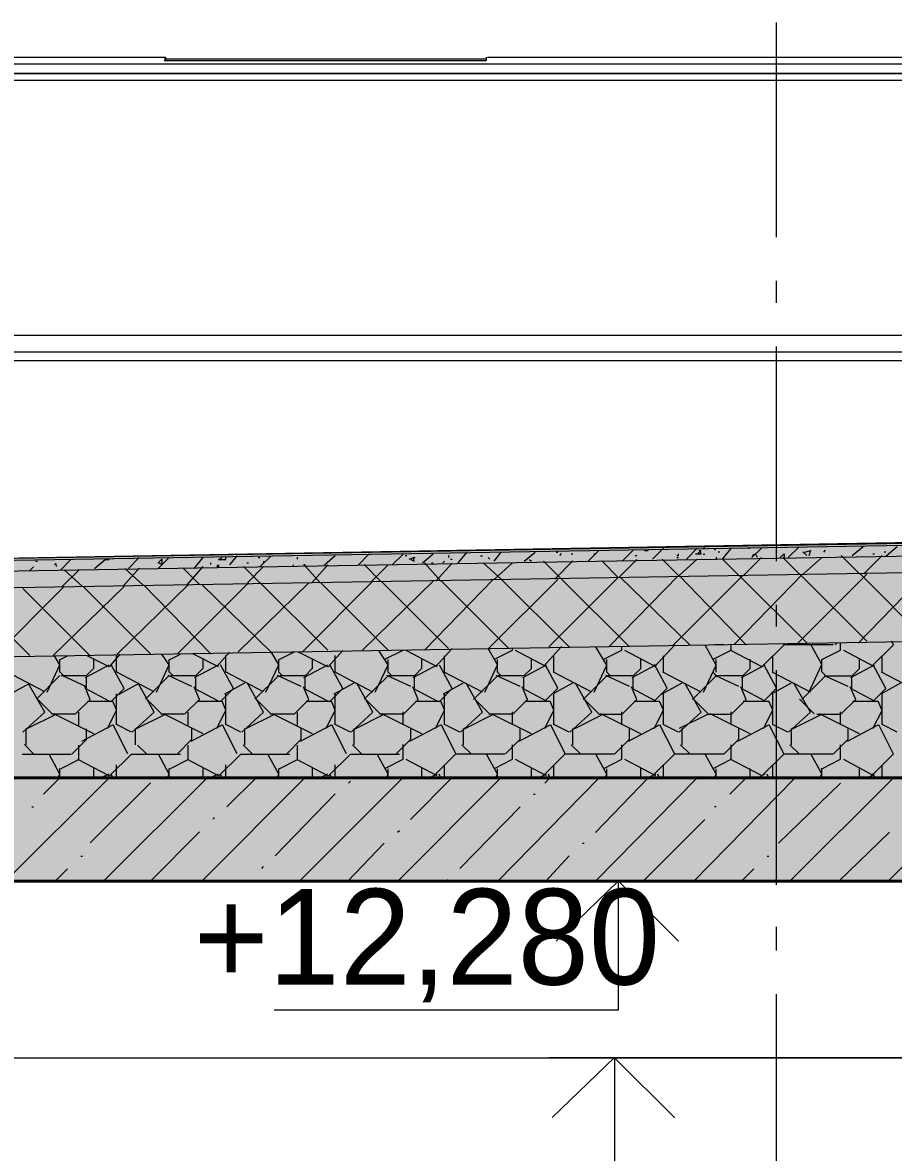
# Model space of a CAD drawing. Header units: millimetres. Extents: x -136833 to 49383, y -8033 to 344618.
# Drawn here: x -5352 to -3326, y 60303 to 62931 of the extents above; entities that cross this region are included whole.
import ezdxf

# ---------------------------------------------------------------- set-up
doc = ezdxf.new("R2010")
doc.units = ezdxf.units.MM
doc.layers.add('PDF _Геометрия', color=7, linetype='Continuous', true_color=0x1d1d1d)
doc.layers.add('PDF _Сплошная заливка', color=7, linetype='Continuous', true_color=0xffffff)
doc.layers.add('PDF _Текст', color=7, linetype='Continuous')

msp = doc.modelspace()

# ---------------------------------------------------------------- hatches: boundary and pattern name
at = {"layer": 'PDF _Сплошная заливка', "transparency": 33554559}
h = msp.add_hatch(color=256, dxfattribs=at)
h.paths.add_polyline_path([(-25691.9, 61763.6), (-25780.5, 61766.9), (-25912.9, 61766.9), (-25912.9, 61742.4), (-25806.2, 61742.4), (-25691.9, 61738.2), (-25581.8, 61734), (-25353.2, 61725.5), (-25243.2, 61721.3), (-25014.6, 61712.8), (-24904.5, 61708.6), (-24676, 61700.1), (-24565.9, 61695.9), (-24451.6, 61691.6), (-24341.5, 61687.4), (-24227.2, 61683.2), (-24117.2, 61679), (-24002.9, 61674.7), (-23892.8, 61670.5), (-23892.8, 61695.9), (-24002.9, 61700.1), (-24117.2, 61704.3), (-24227.2, 61708.6), (-24455.8, 61717), (-24565.9, 61721.3), (-24680.2, 61725.5), (-24790.2, 61729.7), (-25018.8, 61738.2), (-25128.9, 61742.4), (-25243.2, 61746.7), (-25353.2, 61750.9), (-25581.8, 61759.4)])
h.paths.add_polyline_path([(-263.8, 61742.4), (-263.8, 61766.9), (-569.8, 61766.9), (-763.3, 61763.6), (-1017.3, 61759.4), (-1267.1, 61755.1), (-1521.1, 61750.9), (-2020.6, 61742.4), (-2274.5, 61738.2), (-2524.3, 61734), (-2778.3, 61729.7), (-3028, 61725.5), (-3282, 61721.3), (-3781.5, 61712.8), (-4035.5, 61708.6), (-4285.3, 61704.3), (-4539.2, 61700.1), (-5038.7, 61691.6), (-5292.7, 61687.4), (-5542.5, 61683.2), (-5796.5, 61679), (-6046.2, 61674.7), (-6300.2, 61670.5), (-22601.7, 61666.3), (-22601.7, 61640.9), (-6300.2, 61645.1), (-6046.2, 61649.3), (-5796.5, 61653.6), (-5542.5, 61657.8), (-5292.7, 61662), (-5038.7, 61666.3), (-4539.2, 61674.7), (-4285.3, 61679), (-4035.5, 61683.2), (-3781.5, 61687.4), (-3282, 61695.9), (-3028, 61700.1), (-2778.3, 61704.3), (-2524.3, 61708.6), (-2274.5, 61712.8), (-2020.6, 61717), (-1521.1, 61725.5), (-1267.1, 61729.7), (-1017.3, 61734), (-763.3, 61738.2), (-513.6, 61742.4)])
h = msp.add_hatch(color=256, dxfattribs=at)
h.paths.add_polyline_path([(-25691.9, 61738.2), (-25779.1, 61741.4), (-25912.9, 61741.4), (-25912.9, 61704.3), (-25806.2, 61704.3), (-25691.9, 61700.1), (-25581.8, 61695.9), (-25353.2, 61687.4), (-25243.2, 61683.2), (-25014.6, 61674.7), (-24904.5, 61670.5), (-24676, 61662), (-24565.9, 61657.8), (-24451.6, 61653.6), (-24341.5, 61649.3), (-24227.2, 61645.1), (-24117.2, 61640.9), (-24002.9, 61636.6), (-23892.8, 61632.4), (-23892.8, 61670.5), (-24002.9, 61674.7), (-24117.2, 61679), (-24227.2, 61683.2), (-24455.8, 61691.6), (-24565.9, 61695.9), (-24680.2, 61700.1), (-24790.2, 61704.3), (-25018.8, 61712.8), (-25128.9, 61717), (-25243.2, 61721.3), (-25353.2, 61725.5), (-25581.8, 61734)])
h.paths.add_polyline_path([(-263.8, 61704.3), (-263.8, 61741.4), (-572.7, 61741.4), (-763.3, 61738.2), (-1017.3, 61734), (-1267.1, 61729.7), (-1521.1, 61725.5), (-2020.6, 61717), (-2274.5, 61712.8), (-2524.3, 61708.6), (-2778.3, 61704.3), (-3028, 61700.1), (-3282, 61695.9), (-3781.5, 61687.4), (-4035.5, 61683.2), (-4285.3, 61679), (-4539.2, 61674.7), (-5038.7, 61666.3), (-5292.7, 61662), (-5542.5, 61657.8), (-5796.5, 61653.6), (-6046.2, 61649.3), (-6300.2, 61645.1), (-22601.7, 61640.9), (-22601.7, 61602.8), (-6300.2, 61607), (-6046.2, 61611.2), (-5796.5, 61615.5), (-5542.5, 61619.7), (-5292.7, 61623.9), (-5038.7, 61628.2), (-4539.2, 61636.6), (-4285.3, 61640.9), (-4035.5, 61645.1), (-3781.5, 61649.3), (-3282, 61657.8), (-3028, 61662), (-2778.3, 61666.3), (-2524.3, 61670.5), (-2274.5, 61674.7), (-2020.6, 61679), (-1521.1, 61687.4), (-1267.1, 61691.6), (-1017.3, 61695.9), (-763.3, 61700.1), (-513.6, 61704.3)])
h = msp.add_hatch(color=256, dxfattribs=at)
h.paths.add_polyline_path([(-25691.9, 61700.1), (-25779.3, 61703.4), (-25912.9, 61703.4), (-25912.9, 61543.5), (-25806.2, 61543.5), (-25691.9, 61539.3), (-25581.8, 61535), (-25353.2, 61526.6), (-25243.2, 61522.3), (-25014.6, 61513.9), (-24904.5, 61509.6), (-24676, 61501.2), (-24565.9, 61496.9), (-24451.6, 61492.7), (-24341.5, 61488.5), (-24227.2, 61484.2), (-24117.2, 61480), (-24002.9, 61475.8), (-23892.8, 61471.5), (-23892.8, 61632.4), (-24002.9, 61636.6), (-24117.2, 61640.9), (-24227.2, 61645.1), (-24455.8, 61653.6), (-24565.9, 61657.8), (-24680.2, 61662), (-24790.2, 61666.3), (-25018.8, 61674.7), (-25128.9, 61679), (-25243.2, 61683.2), (-25353.2, 61687.4), (-25581.8, 61695.9)])
h.paths.add_polyline_path([(-263.8, 61543.5), (-263.8, 61703.4), (-572.3, 61703.4), (-763.3, 61700.1), (-1017.3, 61695.9), (-1267.1, 61691.6), (-1521.1, 61687.4), (-2020.6, 61679), (-2274.5, 61674.7), (-2524.3, 61670.5), (-2778.3, 61666.3), (-3028, 61662), (-3282, 61657.8), (-3781.5, 61649.3), (-4035.5, 61645.1), (-4285.3, 61640.9), (-4539.2, 61636.6), (-5038.7, 61628.2), (-5292.7, 61623.9), (-5542.5, 61619.7), (-5796.5, 61615.5), (-6046.2, 61611.2), (-6300.2, 61607), (-22601.7, 61602.8), (-22601.7, 61441.9), (-6300.2, 61446.1), (-6046.2, 61450.4), (-5796.5, 61454.6), (-5542.5, 61458.8), (-5292.7, 61463.1), (-5038.7, 61467.3), (-4539.2, 61475.8), (-4285.3, 61480), (-4035.5, 61484.2), (-3781.5, 61488.5), (-3282, 61496.9), (-3028, 61501.2), (-2778.3, 61505.4), (-2524.3, 61509.6), (-2274.5, 61513.9), (-2020.6, 61518.1), (-1521.1, 61526.6), (-1267.1, 61530.8), (-1017.3, 61535), (-763.3, 61539.3), (-513.6, 61543.5)])
h = msp.add_hatch(color=256, dxfattribs=at)
h.paths.add_polyline_path([(-25691.9, 61539.3), (-25779.5, 61542.5), (-25912.9, 61542.5), (-25912.9, 61175.2), (-23892.8, 61175.2), (-23892.8, 61471.5), (-24002.9, 61475.8), (-24117.2, 61480), (-24227.2, 61484.2), (-24455.8, 61492.7), (-24565.9, 61496.9), (-24680.2, 61501.2), (-24790.2, 61505.4), (-25018.8, 61513.9), (-25128.9, 61518.1), (-25243.2, 61522.3), (-25353.2, 61526.6), (-25581.8, 61535)])
h.paths.add_polyline_path([(-263.8, 61175.2), (-263.8, 61542.5), (-571.9, 61542.5), (-763.3, 61539.3), (-1017.3, 61535), (-1267.1, 61530.8), (-1521.1, 61526.6), (-2020.6, 61518.1), (-2274.5, 61513.9), (-2524.3, 61509.6), (-2778.3, 61505.4), (-3028, 61501.2), (-3282, 61496.9), (-3781.5, 61488.5), (-4035.5, 61484.2), (-4285.3, 61480), (-4539.2, 61475.8), (-5038.7, 61467.3), (-5292.7, 61463.1), (-5542.5, 61458.8), (-5796.5, 61454.6), (-6046.2, 61450.4), (-6300.2, 61446.1), (-22601.7, 61441.9), (-22601.7, 61175.2)])
h = msp.add_hatch(color=256, dxfattribs=at)
h.paths.add_polyline_path([(-89594.3, 60933.9), (-89594.3, 61174.9), (-103546, 61174.9), (-103546, 60933.9)])
h.paths.add_polyline_path([(146.8, 60933.9), (146.8, 61174.9), (-22999.7, 61174.9), (-22999.7, 60933.9)])
h.paths.add_polyline_path([(-23351, 60933.9), (-23351, 61174.9), (-26352.2, 61174.9), (-26352.2, 60933.9)])
h.paths.add_polyline_path([(-26398.8, 60933.9), (-26398.8, 61174.9), (-44097.3, 61174.9), (-44097.3, 60933.9)])
h.paths.add_polyline_path([(-45350.3, 60933.9), (-45350.3, 61174.9), (-51128.4, 61174.9), (-51128.4, 60933.9)])
h.paths.add_polyline_path([(-77398.8, 60933.9), (-77398.8, 61174.9), (-79396.8, 61174.9), (-79396.8, 60933.9)])
h.paths.add_polyline_path([(-82897.6, 60933.9), (-82897.6, 61174.9), (-86097.8, 61174.9), (-86097.8, 60933.9)])

# ---------------------------------------------------------------- linework, layer by layer
at = {"layer": 'PDF _Геометрия', "color": 7, "lineweight": 9}
for points in [[(-3597.5, 62431.8), (-3597.5, 62931.3)], [(-2475, 62851.2), (-1763.8, 62851.2), (-1763.8, 62834.3), (-6374, 62834.3)], [(-1763.8, 62834.3), (-1763.8, 62813.1), (-6374, 62813.1), (-1763.8, 62813.1), (-1763.8, 62830)], [(-6369.2, 62850.8), (-5018.9, 62850.8), (-5018.9, 62842.3)], [(-4273.1, 62851.1), (-4273.1, 62842.7), (-5022.2, 62842.7)], [(-5022.2, 62846.9), (-4273.1, 62846.9)], [(-4269.7, 62850.9), (-3220.3, 62850.9), (-3220.3, 62842.3)], [(-1930.5, 62796.4), (-6315.8, 62796.4)], [(-22594, 61174.2), (-254.6, 61174.2), (-254.6, 61542.5), (-254.6, 61703.4), (-254.6, 61741.4), (-254.6, 61766.9), (-254.6, 61771.1), (-254.6, 61775.3), (-254.6, 62372.2), (-258.7, 62372.2)], [(-3597.5, 62279.4), (-3597.5, 62330.2)], [(-6291.6, 61669.6), (-263.4, 61775.3), (-263.4, 62296)], [(-1732.7, 62144.2), (-1728.7, 62144.2), (-1728.7, 62165.3), (-1881.1, 62203.4), (-1728.7, 62165.3), (-1728.7, 62144.2), (-6406.3, 62144.2)], [(-6315.8, 62203.7), (-1930.5, 62203.7)], [(-3597.5, 61678.2), (-3597.5, 62177.8)], [(-6406.3, 62165.3), (-1728.7, 62165.3)], [(-3597.5, 61525.9), (-3597.5, 61576.6)], [(-3597.5, 60924.8), (-3597.5, 61424.3)], [(-7144, 60522.4), (-544.2, 60522.4), (-544.2, 60933.1), (-544.2, 52855.9)], [(-544.2, 60933.1), (-7144, 60933.1)], [(-3966, 60933.7), (-3966, 60633.2), (-4766.1, 60633.2)], [(-4758.2, 60933.8), (-3009.7, 60933.8), (-3966.6, 60933.8)], [(-3816.9, 60933.6), (-4117.7, 60933.6)], [(-3597.5, 60772.3), (-3597.5, 60827.4)], [(-3597.5, 60171.2), (-3597.5, 60670.7)], [(-3974.8, 60523.2), (-3974.8, 60222.6), (-4774.8, 60222.6)], [(-3825.7, 60523), (-4126.5, 60523)], [(-2728.9, 60523), (-3973.7, 60523)]]:
    msp.add_lwpolyline(points, dxfattribs=at)
at = {"layer": 'PDF _Геометрия', "color": 7, "lineweight": 40}
for points in [[(-96.7, 62372.5), (-96.7, 61174.5), (-22994.2, 61174.5)], [(-22998.7, 60933.8), (-351.1, 60933.8), (-351.1, 60353.8)]]:
    msp.add_lwpolyline(points, dxfattribs=at)
at = {"layer": 'PDF _Геометрия', "color": 7, "lineweight": 20}
for points in [[(-6291.3, 61669.5), (-254.6, 61771.1), (-254.6, 61775.3), (-258.7, 61775.3)], [(-6291.3, 61665.3), (-254.6, 61766.9), (-254.6, 61771.1)], [(-6291.3, 61639.9), (-254.6, 61741.4), (-254.6, 61766.9)], [(-6291.3, 61601.7), (-254.6, 61703.4), (-254.6, 61741.4)], [(-6291.3, 61440.9), (-254.6, 61542.5), (-254.6, 61703.4)]]:
    msp.add_lwpolyline(points, dxfattribs=at)
at = {"layer": 'PDF _Геометрия', "lineweight": 9}
for points in [[(-4338.4, 61674), (-4317, 61699.4)], [(-4254.7, 61677.9), (-4238, 61699.1)], [(-4184.4, 61678.1), (-4159.1, 61699.2)], [(-4110.4, 61699.1), (-4106.4, 61699.1)], [(-4035.3, 61678.4), (-4009.9, 61703.9)], [(-3956.3, 61678.1), (-3930.9, 61703.6)], [(-3904.6, 61703.4), (-3895.9, 61703.4)], [(-3895.9, 61703.4), (-3895.9, 61703.4)], [(-3886.2, 61683), (-3860.8, 61708.5)], [(-3807.2, 61682.7), (-3781.8, 61708.1)], [(-3785.7, 61695.4), (-3773, 61695.4), (-3777, 61703.9)], [(-3781.8, 61708.1), (-3781.8, 61708.1)], [(-3781.8, 61708.1), (-3781.8, 61708.1)], [(-3781.7, 61694.9), (-3773, 61703.4)], [(-3768.2, 61708.1), (-3764.2, 61708.1)], [(-3764.2, 61708.1), (-3764.2, 61708.1)], [(-3741.9, 61704.2), (-3737.9, 61708.4)], [(-3733.1, 61699.9), (-3729.1, 61699.9)], [(-3724.3, 61682.5), (-3702.8, 61707.8)], [(-3720.4, 61707.9), (-3720.4, 61707.9)], [(-3662.9, 61708.1), (-3659, 61708.1)], [(-3654.1, 61687.3), (-3632.6, 61708.5)], [(-3570.3, 61686.5), (-3544.9, 61711.9)], [(-3536.1, 61699.7), (-3527.3, 61691.1)], [(-3531.3, 61699.1), (-3518.6, 61703.4), (-3522.5, 61690.7)], [(-3487.5, 61699.4), (-3483.5, 61703.7)], [(-3421.2, 61691.1), (-3395.7, 61712.2)], [(-3347.1, 61699.8), (-3343.1, 61699.8)], [(-3342.3, 61690.8), (-3316.8, 61712)], [(-5321.2, 61678.4), (-5317.2, 61678.4)], [(-5277.3, 61669.8), (-5273.4, 61673.9)], [(-5263.4, 61657.3), (-5238.3, 61682.8)], [(-5185.6, 61682.1), (-5185.6, 61682.1)], [(-5184.5, 61661.3), (-5159.3, 61682.5)], [(-5168.1, 61682.5), (-5168.1, 61682.5)], [(-5159.3, 61682.5), (-5159.3, 61682.5)], [(-5159.2, 61682.4), (-5150.5, 61682.4)], [(-5150.5, 61682.4), (-5150.5, 61682.4)], [(-5105.5, 61661), (-5080.3, 61686.4)], [(-5035.3, 61661.6), (-5010.2, 61687)], [(-4952.4, 61661.4), (-4931.2, 61686.8)], [(-4913.6, 61670.2), (-4913.6, 61674.5)], [(-4896, 61682.3), (-4887.3, 61686.6)], [(-4895.9, 61682.3), (-4878.5, 61682.3), (-4878.5, 61686.5)], [(-4869.5, 61669.5), (-4852.2, 61690.7)], [(-4829.8, 61674.6), (-4825.9, 61674.6)], [(-4803.5, 61687.1), (-4799.6, 61687.1)], [(-4798.5, 61665.5), (-4773.3, 61690.8)], [(-4790.8, 61678.2), (-4790.8, 61674)], [(-4729.4, 61686.5), (-4729.4, 61686.5)], [(-4711.8, 61683.1), (-4711.8, 61687.3)], [(-4698.2, 61670.3), (-4694.3, 61670.3)], [(-4659.2, 61627.8), (-4697, 61670.2)], [(-4694.3, 61670.3), (-4694.3, 61670.3)], [(-4649.3, 61670), (-4624.1, 61691.2)], [(-4570.4, 61669.7), (-4545.1, 61695.1)], [(-4491.4, 61669.4), (-4466.2, 61694.8)], [(-4461.3, 61691.5), (-4457.4, 61691.5)], [(-4452.5, 61683), (-4439.8, 61687.2), (-4443.8, 61678.7)], [(-4448.5, 61682.5), (-4439.8, 61678.2)], [(-4421.3, 61674.3), (-4396, 61695.5)], [(-4378.4, 61632), (-4416.4, 61674.2)], [(-4399.9, 61674.3), (-4396, 61674.3)], [(-4390, 61631.4), (-4352.1, 61673.7)], [(-4373.6, 61674.2), (-4369.6, 61678.5)], [(-4360.9, 61691.1), (-4360.9, 61686.9)], [(-4356.1, 61682.6), (-4352.1, 61682.6)], [(-4285.9, 61690.8), (-4281.9, 61690.8)], [(-4281.9, 61691.3), (-4281.9, 61691.3)], [(-4238, 61636.1), (-4280, 61674.1)], [(-4268.3, 61687), (-4264.4, 61682.8)], [(-4253.7, 61636), (-4211.7, 61674.1)], [(-4176.6, 61678.1), (-4176.6, 61678.1)], [(-4171.8, 61682.4), (-4167.8, 61678.1)], [(-4097.7, 61636), (-4139.6, 61678.3)], [(-4113.3, 61636.4), (-4071.3, 61678.7)], [(-4106.4, 61677.9), (-4106.4, 61677.9)], [(-4101.6, 61691.5), (-4097.7, 61695.7)], [(-4075.3, 61695.2), (-4071.3, 61695.2)], [(-4022.7, 61695.4), (-4018.7, 61695.4)], [(-3966, 61640.6), (-4004.1, 61678.8)], [(-3986.8, 61479.7), (-3825.7, 61644.8), (-3863.8, 61682.9)], [(-3964.2, 61640), (-3922.2, 61682.4)], [(-3926.1, 61691.3), (-3922.2, 61691.3)], [(-3913.4, 61682.3), (-3913.4, 61682.3)], [(-3829.6, 61691.4), (-3825.7, 61691.4)], [(-3829.6, 61686.7), (-3825.7, 61686.7)], [(-3825.7, 61690.9), (-3825.7, 61695.1)], [(-3823.9, 61644.6), (-3781.8, 61682.7)], [(-3768.2, 61694.9), (-3764.2, 61694.9)], [(-3737.9, 61687.3), (-3737.9, 61683)], [(-3685.3, 61644.8), (-3723.4, 61682.8)], [(-3674.8, 61644.1), (-3632.6, 61686.4)], [(-3654.2, 61687), (-3650.2, 61695.4)], [(-3641.4, 61686.5), (-3645.4, 61694.9)], [(-3588.7, 61687.1), (-3580, 61695.6), (-3580, 61687.1)], [(-3544.9, 61648.9), (-3583.1, 61687)], [(-3534.4, 61648.7), (-3492.2, 61686.8)], [(-3404.5, 61648.8), (-3446.7, 61691.2)], [(-3394.1, 61649.1), (-3351.9, 61691.4)], [(-3373.4, 61695.2), (-3369.4, 61695.2)], [(-5334.6, 61656.8), (-5326, 61665.3)], [(-5290.9, 61657.5), (-5290.9, 61657.5)], [(-5273.4, 61669.8), (-5273.4, 61665.5)], [(-5259.2, 61619.2), (-5220.7, 61657.3)], [(-5212, 61619.2), (-5254.4, 61657.3)], [(-5118.1, 61619.6), (-5080.3, 61661.9)], [(-5071.6, 61623.3), (-5114, 61661.5)], [(-4940, 61623.8), (-4977.7, 61661.9)], [(-4975.1, 61661.1), (-4975.1, 61661.1)], [(-4969, 61623.3), (-4931.2, 61665.6)], [(-4900, 61665.4), (-4896.1, 61669.7), (-4896.1, 61665.4)], [(-4799.6, 61627.9), (-4837.4, 61666)], [(-4828.6, 61627.9), (-4790.8, 61666)], [(-4724.6, 61665.7), (-4720.6, 61670)], [(-4679.5, 61627.3), (-4641.6, 61669.6)], [(-4518.8, 61632), (-4556.7, 61670.1)], [(-4539.2, 61631.9), (-4501.3, 61670)], [(-3837, 61483.3), (-3676.5, 61644.3)], [(-3667.7, 61483.8), (-3824.3, 61644.6)], [(-3696.8, 61483.8), (-3536.1, 61648.8)], [(-3527.3, 61488), (-3684.1, 61644.6)], [(-3547.8, 61487.4), (-3387, 61648.3)], [(-3387, 61492.1), (-3543.9, 61648.8)], [(-3407.6, 61487.8), (-3246.6, 61652.9)], [(-3246.6, 61492), (-3402.8, 61648.6)], [(-5420.7, 61453.7), (-5255.8, 61618.9)], [(-5280.5, 61458.4), (-5115.4, 61619.2)], [(-5054, 61462.4), (-5210.5, 61619)], [(-5131.5, 61462.1), (-4966.3, 61622.9)], [(-4913.6, 61462.3), (-5070.3, 61623.2)], [(-4991.3, 61462.5), (-4825.9, 61627.6)], [(-4773.3, 61466.5), (-4934, 61623.1)], [(-4850.3, 61467.1), (-4685.5, 61627.9)], [(-4641.6, 61471.1), (-4798.6, 61627.7)], [(-4701.3, 61466.5), (-4536.4, 61631.6)], [(-4501.3, 61471), (-4657.6, 61627.7)], [(-4561.1, 61471.1), (-4396, 61632)], [(-4360.9, 61475.2), (-4517.4, 61631.9)], [(-4416.2, 61471), (-4255.6, 61636.2)], [(-4220.5, 61475.1), (-4377.2, 61631.8)], [(-4267.2, 61474.7), (-4106.4, 61635.6)], [(-4080.1, 61479.3), (-4237, 61635.9)], [(-4127, 61479.3), (-3966, 61640.2)], [(-3939.7, 61479.3), (-4096.7, 61635.9)], [(-3799.3, 61483.3), (-3960.5, 61640)], [(-5334.8, 61458.4), (-5491.7, 61614.9)], [(-5194.4, 61458.3), (-5350.7, 61614.9)], [(-3580, 61483.5), (-3580, 61487.7)], [(-3544.9, 61483.8), (-3548.9, 61488)], [(-3490.6, 61450), (-3448.4, 61471.2), (-3448.4, 61488.2)], [(-3461.1, 61483.5), (-3457.1, 61487.7)], [(-3325.5, 61483.4), (-3329.5, 61491.9)], [(-5149.4, 61432.6), (-5124.2, 61462.2)], [(-5040, 61373.3), (-5010.2, 61436.8), (-5027.5, 61462.2)], [(-5009, 61449.4), (-4983.8, 61462.1)], [(-4896.1, 61432.6), (-4955.1, 61462.3)], [(-4899.7, 61433), (-4869.8, 61466.8)], [(-4785.7, 61373.2), (-4755.7, 61436.8), (-4772.3, 61466.4)], [(-4754.5, 61449.3), (-4720.6, 61466.3)], [(-4641.6, 61432.5), (-4709.5, 61466.4)], [(-4640.5, 61432.4), (-4606.5, 61470.5)], [(-4531.3, 61373.2), (-4501.3, 61436.7), (-4522.6, 61470.6)], [(-4508.8, 61450.2), (-4466.2, 61471.4)], [(-4466.2, 61471.4), (-4466.2, 61471.4)], [(-4387.2, 61432.5), (-4459.1, 61470.6)], [(-4390, 61432.9), (-4352.1, 61475.2)], [(-4276.1, 61373.1), (-4246.8, 61436.7), (-4268.2, 61474.8)], [(-4253.7, 61450.2), (-4211.7, 61471.4), (-4211.7, 61475.6)], [(-4132.8, 61432.4), (-4204.8, 61470.5)], [(-4139.6, 61433.3), (-4097.7, 61479.9)], [(-4021.7, 61373.1), (-3992.4, 61436.6), (-4017.7, 61478.9)], [(-3999.3, 61450.1), (-3957.3, 61471.3), (-3957.3, 61479.8)], [(-3878.3, 61432.4), (-3950.5, 61470.5)], [(-3881.3, 61432.7), (-3834.4, 61483.5)], [(-3767.3, 61373.1), (-3737.9, 61436.6), (-3763.3, 61483.1)], [(-3744.9, 61450.1), (-3702.8, 61471.3), (-3702.8, 61483.9)], [(-3741.8, 61484), (-3720.4, 61484)], [(-3720.4, 61484), (-3720.4, 61484)], [(-3632.6, 61433.3), (-3705, 61471.5)], [(-3630.9, 61433.1), (-3580, 61483.9)], [(-3580.5, 61484), (-3465.9, 61484)], [(-3521.7, 61374), (-3492.2, 61437.5), (-3517.7, 61484.1)], [(-3369.4, 61432.3), (-3441.1, 61470.4)], [(-3376.5, 61433.1), (-3325.5, 61483.9)], [(-5294.4, 61373.3), (-5264.6, 61436.8), (-5277.2, 61458)], [(-5264.6, 61420), (-5264.6, 61449.6)], [(-5264.3, 61449.5), (-5247.1, 61458)], [(-5205.5, 61407.8), (-5150.5, 61437.4)], [(-5202.9, 61412.1), (-5185.6, 61429.1), (-5185.6, 61450.2)], [(-5150.5, 61432.7), (-5201.6, 61458.1)], [(-5145.3, 61352.1), (-5115.4, 61381.8), (-5145.3, 61436.8)], [(-5133, 61420.4), (-5133, 61458.5)], [(-5010.2, 61419.9), (-5010.2, 61449.5)], [(-4951.2, 61407.7), (-4896.1, 61437.3)], [(-4948.5, 61412), (-4931.2, 61429), (-4931.2, 61450.2)], [(-4890.9, 61352.1), (-4861, 61381.7), (-4890.9, 61436.7)], [(-4878.5, 61420.4), (-4878.5, 61458.5)], [(-4755.7, 61419.8), (-4755.7, 61449.5)], [(-4696.9, 61407.6), (-4641.6, 61437.3)], [(-4693.3, 61412), (-4676.7, 61429), (-4676.7, 61450.1)], [(-4636.5, 61352), (-4606.5, 61381.6), (-4636.5, 61436.7)], [(-4624.1, 61420.3), (-4624.1, 61458.4)], [(-4501.3, 61419.8), (-4501.3, 61449.4)], [(-4442.5, 61407.6), (-4387.2, 61437.3)], [(-4438.9, 61412), (-4422.3, 61428.9), (-4422.3, 61450.1)], [(-4381.4, 61351.9), (-4352.1, 61381.6), (-4381.4, 61436.6)], [(-4369.6, 61420.2), (-4369.6, 61458.3)], [(-4246.8, 61419.7), (-4246.8, 61449.3)], [(-4187.4, 61407.5), (-4132.8, 61437.2)], [(-4184.5, 61411.9), (-4167.8, 61428.8), (-4167.8, 61450)], [(-4135.7, 61352.9), (-4106.4, 61382.5), (-4135.7, 61437.5)], [(-4115.2, 61420.2), (-4115.2, 61458.3)], [(-3992.4, 61419.7), (-3992.4, 61449.3)], [(-3933.1, 61407.5), (-3878.3, 61437.1)], [(-3930.1, 61411.9), (-3913.4, 61428.8), (-3913.4, 61449.9)], [(-3881.3, 61352.9), (-3852, 61382.5), (-3881.3, 61437.5)], [(-3860.8, 61420.1), (-3860.8, 61458.2)], [(-3737.9, 61419.6), (-3737.9, 61449.3)], [(-3678.7, 61407.5), (-3623.9, 61437.1)], [(-3675.6, 61411.8), (-3659, 61428.7), (-3659, 61449.9)], [(-3627, 61352.8), (-3597.5, 61382.5), (-3627, 61437.5)], [(-3606.3, 61420.1), (-3606.3, 61458.2)], [(-3492.2, 61420.6), (-3492.2, 61450.2)], [(-3424.4, 61407.4), (-3369.4, 61437)], [(-3421.2, 61411.7), (-3404.5, 61428.7), (-3404.5, 61449.9)], [(-3372.6, 61352.8), (-3343.1, 61382.3), (-3372.6, 61437.4)], [(-3351.9, 61420), (-3351.9, 61458.1)], [(-5299.7, 61374), (-5388.4, 61420.5)], [(-5319.5, 61356.9), (-5264.6, 61412)], [(-5255.8, 61411.4), (-5264.5, 61419.9)], [(-5262.1, 61412.2), (-5203.2, 61412.2)], [(-5203.2, 61385.8), (-5258.2, 61411.2)], [(-5203.2, 61382.1), (-5203.2, 61407.4)], [(-5045.3, 61374), (-5134.1, 61420.5)], [(-5065.2, 61356.9), (-5010.2, 61411.9)], [(-4957.5, 61386.8), (-5012.6, 61412.2)], [(-5001.4, 61411.4), (-5010, 61419.8)], [(-5007.8, 61412.2), (-4948.7, 61412.2)], [(-4948.7, 61382), (-4948.7, 61407.4)], [(-4790.8, 61373.9), (-4879.8, 61420.4)], [(-4810.9, 61356.9), (-4755.7, 61411.9)], [(-4703.1, 61386.7), (-4758.2, 61412.1)], [(-4746.9, 61411.3), (-4755.6, 61419.8)], [(-4753.4, 61412.1), (-4694.3, 61412.1)], [(-4694.3, 61382), (-4694.3, 61407.4)], [(-4536.4, 61373.8), (-4625.6, 61420.4)], [(-4556.5, 61356.8), (-4501.3, 61411.8)], [(-4448.6, 61386.6), (-4503.9, 61412.1)], [(-4492.5, 61411.3), (-4501.2, 61419.8)], [(-4499.1, 61412), (-4439.8, 61412)], [(-4439.8, 61381.9), (-4439.8, 61407.3)], [(-4281.9, 61373.8), (-4370.5, 61420.3)], [(-4302.2, 61356.7), (-4246.8, 61411.7)], [(-4194.2, 61386.6), (-4249.6, 61412)], [(-4238, 61411.2), (-4246.7, 61419.7)], [(-4244.8, 61412), (-4185.4, 61412)], [(-4185.4, 61381.9), (-4185.4, 61407.3)], [(-4027.5, 61373.8), (-4116.2, 61420.3)], [(-4047.1, 61356.7), (-3992.4, 61411.7)], [(-3939.7, 61386.5), (-3994.4, 61412)], [(-3983.6, 61411.2), (-3992.3, 61419.7)], [(-3990.4, 61412), (-3930.9, 61412)], [(-3773, 61373.7), (-3862, 61420.3)], [(-3792.7, 61356.6), (-3737.9, 61411.6)], [(-3737.9, 61412.1), (-3746.7, 61420.6)], [(-3685.3, 61386.5), (-3740.1, 61411.9)], [(-3736.1, 61411.9), (-3676.5, 61411.9)], [(-3518.6, 61373.7), (-3607.7, 61420.2)], [(-3538.4, 61356.6), (-3483.5, 61411.6)], [(-3483.5, 61412), (-3492.2, 61420.6)], [(-3430.8, 61386.4), (-3485.8, 61411.8)], [(-3481, 61411.8), (-3422.1, 61411.8)], [(-3264.1, 61373.6), (-3353.4, 61420.1)], [(-5381.1, 61368.9), (-5334.8, 61394.3)], [(-5350.7, 61280.4), (-5299.7, 61326.9), (-5338.2, 61394.7)], [(-5228.2, 61322.8), (-5194.4, 61356.6), (-5207, 61386.3)], [(-5150.5, 61352.7), (-5205.5, 61382.3)], [(-5126.7, 61368.9), (-5080.3, 61394.2)], [(-5096.4, 61280.3), (-5045.3, 61326.9), (-5083, 61394.6)], [(-4973.8, 61322.7), (-4940, 61356.6), (-4952.5, 61386.2)], [(-4896.1, 61352.7), (-4951.2, 61382.3)], [(-4881.1, 61369.8), (-4834.7, 61395.3)], [(-4841.2, 61280.3), (-4790.8, 61326.8), (-4828.6, 61394.6)], [(-4719.4, 61322.6), (-4685.5, 61356.5), (-4698.1, 61386.2)], [(-4641.6, 61352.6), (-4696.9, 61382.2)], [(-4626.8, 61369.8), (-4580.2, 61395.2)], [(-4586.9, 61280.2), (-4536.4, 61326.8), (-4574.2, 61394.5)], [(-4465, 61322.6), (-4431.1, 61356.5), (-4443.7, 61386.1)], [(-4387.2, 61352.5), (-4442.5, 61382.2)], [(-4372.4, 61369.7), (-4325.8, 61395.1)], [(-4332.5, 61280.2), (-4281.9, 61326.7), (-4319.9, 61394.5)], [(-4210.7, 61322.6), (-4176.6, 61356.4), (-4189.3, 61386)], [(-4132.8, 61352.5), (-4187.4, 61382.2)], [(-4118.1, 61369.7), (-4071.3, 61395.1)], [(-4078.2, 61280.2), (-4027.5, 61326.7), (-4065.5, 61394.4)], [(-3956.3, 61322.5), (-3922.2, 61356.4), (-3934.9, 61386)], [(-3878.3, 61352.4), (-3933.1, 61382.1)], [(-3930.9, 61381.8), (-3930.9, 61407.2)], [(-3863.7, 61369.7), (-3816.9, 61395)], [(-3823.8, 61280), (-3773, 61326.6), (-3811.1, 61394.4)], [(-3701.9, 61322.5), (-3667.7, 61356.3), (-3680.4, 61386)], [(-3623.9, 61352.4), (-3678.7, 61382)], [(-3676.5, 61381.8), (-3676.5, 61407.1)], [(-3609.4, 61369.6), (-3562.4, 61394.9)], [(-3569.5, 61280), (-3518.6, 61326.6), (-3556.8, 61394.4)], [(-3447.5, 61322.4), (-3413.3, 61356.3), (-3426, 61386)], [(-3369.4, 61352.3), (-3424.4, 61382)], [(-3422.1, 61381.7), (-3422.1, 61407.1)], [(-3354.2, 61369.5), (-3308, 61394.9)], [(-5282.1, 61322.6), (-5315.9, 61356.5)], [(-5133, 61297.7), (-5133, 61369.5)], [(-5027.7, 61322.6), (-5061.5, 61356.5)], [(-4878.5, 61297.5), (-4878.5, 61369.5)], [(-4773.3, 61322.5), (-4807.1, 61356.4)], [(-4624.1, 61297.5), (-4624.1, 61369.5)], [(-4518.8, 61322.5), (-4552.8, 61356.3)], [(-4369.6, 61297.5), (-4369.6, 61369.4)], [(-4264.4, 61322.5), (-4298.4, 61356.3)], [(-4115.2, 61297.4), (-4115.2, 61369.4)], [(-4009.9, 61322.4), (-4044, 61356.2)], [(-3860.8, 61297.4), (-3860.8, 61369.3)], [(-3755.5, 61322.3), (-3789.6, 61356.2)], [(-3606.3, 61297.3), (-3606.3, 61369.3)], [(-3509.8, 61323.3), (-3544, 61357.2)], [(-3351.9, 61297.3), (-3351.9, 61369.2)], [(-5200.7, 61352.7), (-5141.8, 61352.7)], [(-5154.2, 61289.2), (-5133, 61331.5), (-5141.6, 61352.7)], [(-4946.4, 61352.6), (-4887.3, 61352.6)], [(-4899.8, 61289.1), (-4878.5, 61331.4), (-4887.2, 61352.6)], [(-4692, 61352.6), (-4632.9, 61352.6)], [(-4645.4, 61289), (-4624.1, 61331.4), (-4632.8, 61352.5)], [(-4437.7, 61352.6), (-4378.4, 61352.6)], [(-4391, 61289), (-4369.6, 61331.3), (-4378.3, 61352.5)], [(-4183.4, 61352.5), (-4124, 61352.5)], [(-4136.6, 61288.9), (-4115.2, 61331.3), (-4123.9, 61352.4)], [(-3929, 61352.4), (-3869.5, 61352.4)], [(-3882.2, 61288.9), (-3860.8, 61331.2), (-3869.5, 61352.4)], [(-3674.7, 61352.4), (-3615.1, 61352.4)], [(-3627.8, 61288.8), (-3606.3, 61331.2), (-3615.1, 61352.4)], [(-3419.6, 61352.3), (-3360.6, 61352.3)], [(-3373.4, 61288.8), (-3351.9, 61331.1), (-3360.6, 61352.3)], [(-5340.9, 61288.7), (-5273.4, 61322.6)], [(-5284.5, 61322.9), (-5229.5, 61322.9)], [(-5185.6, 61276.6), (-5279.1, 61323.2)], [(-5220.7, 61297), (-5220.7, 61326.6)], [(-5086.6, 61288.7), (-5018.9, 61322.6)], [(-5030.1, 61322.9), (-4975.1, 61322.9)], [(-4931.2, 61276.6), (-5024, 61323.2)], [(-4966.3, 61296.9), (-4966.3, 61326.6)], [(-4832.2, 61288.7), (-4764.5, 61322.5)], [(-4775.8, 61322.8), (-4720.6, 61322.8)], [(-4676.7, 61276.5), (-4769.8, 61323.1)], [(-4711.8, 61296.9), (-4711.8, 61326.5)], [(-4577.9, 61288.5), (-4510, 61322.4)], [(-4521.5, 61322.8), (-4466.2, 61322.8)], [(-4422.3, 61276.5), (-4515.5, 61323)], [(-4466.2, 61297.8), (-4466.2, 61327.5)], [(-4323.6, 61288.5), (-4255.6, 61322.4)], [(-4267.1, 61322.7), (-4211.7, 61322.7)], [(-4167.8, 61276.4), (-4261.3, 61323)], [(-4211.7, 61297.8), (-4211.7, 61327.4)], [(-4068.5, 61288.5), (-4001.1, 61322.3)], [(-4012, 61322.6), (-3957.3, 61322.6)], [(-3913.4, 61276.4), (-4006.2, 61323)], [(-3957.3, 61297.7), (-3957.3, 61327.4)], [(-3823, 61289.5), (-3755.5, 61323.3)], [(-3757.6, 61322.6), (-3702.8, 61322.6)], [(-3659, 61276.3), (-3751.9, 61322.9)], [(-3702.8, 61297.7), (-3702.8, 61327.3)], [(-3559.9, 61288.4), (-3492.2, 61322.2)], [(-3503.3, 61322.6), (-3448.4, 61322.6)], [(-3404.5, 61276.3), (-3497.7, 61322.8)], [(-3448.4, 61297.7), (-3448.4, 61327.3)], [(-5343.6, 61250.9), (-5343.6, 61289.1)], [(-5236.9, 61229.2), (-5203.2, 61263), (-5203.2, 61288.5)], [(-5214, 61259.5), (-5141.8, 61297.6)], [(-5106.7, 61229.8), (-5140.5, 61297.5)], [(-5097.9, 61280.6), (-5131.7, 61297.5)], [(-5089.1, 61250.9), (-5089.1, 61289)], [(-4991.3, 61230.1), (-4957.5, 61264.1), (-4957.5, 61289.4)], [(-4959, 61259.5), (-4887.3, 61297.6)], [(-4852.2, 61229.7), (-4886.1, 61297.4)], [(-4843.4, 61280.5), (-4877.3, 61297.4)], [(-4834.7, 61250.8), (-4834.7, 61288.9)], [(-4737, 61230.1), (-4703.1, 61264), (-4703.1, 61289.3)], [(-4704.6, 61259.4), (-4632.9, 61297.5)], [(-4597.8, 61229.7), (-4631.7, 61297.4)], [(-4589, 61280.4), (-4622.9, 61297.4)], [(-4580.2, 61250.8), (-4580.2, 61288.9)], [(-4482.6, 61230.1), (-4448.6, 61263.9), (-4448.6, 61289.3)], [(-4450.3, 61259.4), (-4378.4, 61297.5)], [(-4343.3, 61229.6), (-4377.3, 61297.3)], [(-4334.6, 61280.3), (-4368.5, 61297.3)], [(-4325.8, 61250.7), (-4325.8, 61288.8)], [(-4228.2, 61230), (-4194.2, 61263.9), (-4194.2, 61289.3)], [(-4196, 61259.4), (-4124, 61297.5)], [(-4088.9, 61229.6), (-4122.9, 61297.3)], [(-4080.1, 61280.3), (-4114.2, 61297.3)], [(-4071.3, 61250.6), (-4071.3, 61288.7)], [(-3973.8, 61229.9), (-3939.7, 61263.8), (-3939.7, 61289.2)], [(-3941.7, 61259.3), (-3869.5, 61297.4)], [(-3834.4, 61229.5), (-3868.6, 61297.3)], [(-3825.7, 61280.3), (-3859.8, 61297.2)], [(-3816.9, 61250.6), (-3816.9, 61288.7)], [(-3719.4, 61229.9), (-3685.3, 61263.7), (-3685.3, 61289.2)], [(-3687.4, 61259.2), (-3615.1, 61297.3)], [(-3580, 61229.4), (-3614.2, 61297.2)], [(-3571.2, 61280.2), (-3605.4, 61297.2)], [(-3562.4, 61250.6), (-3562.4, 61288.7)], [(-3465.1, 61229.8), (-3430.8, 61263.7), (-3430.8, 61289.1)], [(-3432.3, 61259.2), (-3360.6, 61297.3)], [(-3325.5, 61229.4), (-3359.8, 61297.2)], [(-3316.8, 61280.2), (-3350.2, 61297.1)], [(-5326, 61230.1), (-5347.2, 61251.3)], [(-5263.1, 61195.4), (-5220.7, 61216.5), (-5220.7, 61250.4)], [(-5062.8, 61229.1), (-5084, 61250.3)], [(-5008.8, 61195.4), (-4966.3, 61216.5), (-4966.3, 61250.4)], [(-4817.1, 61230.1), (-4838.4, 61251.2)], [(-4754.4, 61195.3), (-4711.8, 61216.5), (-4711.8, 61250.3)], [(-4562.7, 61230), (-4584, 61251.2)], [(-4508.8, 61196.2), (-4466.2, 61217.4), (-4466.2, 61251.3)], [(-4308.2, 61230), (-4329.6, 61251.2)], [(-4253.7, 61196.2), (-4211.7, 61217.4), (-4211.7, 61251.2)], [(-4053.8, 61229.9), (-4075.2, 61251.1)], [(-3999.3, 61196.2), (-3957.3, 61217.3), (-3957.3, 61251.2)], [(-3799.3, 61229.8), (-3820.8, 61251)], [(-3744.9, 61196.1), (-3702.8, 61217.3), (-3702.8, 61251.1)], [(-3544.9, 61229.8), (-3566.4, 61251)], [(-3490.6, 61196.1), (-3448.4, 61217.2), (-3448.4, 61251.1)], [(-5352.9, 61229.3), (-5238.3, 61229.3)], [(-5268.5, 61174.4), (-5264.6, 61182.8), (-5289.7, 61229.5)], [(-5149, 61178.5), (-5097.9, 61229.2)], [(-5097.9, 61229.3), (-4983.8, 61229.3)], [(-5014.1, 61174.3), (-5010.2, 61182.8), (-5035.3, 61229.4)], [(-4894.6, 61178.4), (-4843.4, 61229.2)], [(-4843.7, 61229.2), (-4729.4, 61229.2)], [(-4759.6, 61174.3), (-4755.7, 61182.8), (-4780.9, 61229.3)], [(-4639.5, 61178.4), (-4589, 61229.1)], [(-4589.5, 61229.2), (-4474.9, 61229.2)], [(-4505.2, 61174.2), (-4501.3, 61182.7), (-4526.5, 61229.3)], [(-4393.9, 61179.3), (-4343.3, 61230.1)], [(-4343.2, 61230.1), (-4229.3, 61230.1)], [(-4250.8, 61174.2), (-4246.8, 61182.7), (-4272.1, 61229.2)], [(-4139.6, 61179.2), (-4088.9, 61230.1)], [(-4089, 61230.1), (-3974.8, 61230.1)], [(-3996.3, 61174.1), (-3992.4, 61182.6), (-4017.7, 61229.2)], [(-3885.2, 61179.2), (-3834.4, 61230)], [(-3834.8, 61230), (-3720.4, 61230)], [(-3741.9, 61174.1), (-3737.9, 61182.5), (-3763.3, 61229.2)], [(-3630.9, 61179.2), (-3580, 61229.9)], [(-3580.5, 61230), (-3465.9, 61230)], [(-3496.2, 61175.1), (-3492.2, 61183.5), (-3517.7, 61230.1)], [(-3376.5, 61179.1), (-3325.5, 61229.9)], [(-5150.5, 61178.7), (-5222.8, 61216.8)], [(-5133, 61174.8), (-5133, 61204.5)], [(-4896.1, 61178.6), (-4967.7, 61216.7)], [(-4878.5, 61174.8), (-4878.5, 61204.4)], [(-4641.6, 61178.6), (-4713.4, 61216.7)], [(-4624.1, 61174.7), (-4624.1, 61204.4)], [(-4387.2, 61178.5), (-4459.1, 61216.6)], [(-4369.6, 61174.7), (-4369.6, 61204.3)], [(-4132.8, 61178.5), (-4204.8, 61216.6)], [(-4115.2, 61174.6), (-4115.2, 61204.3)], [(-3878.3, 61178.4), (-3950.5, 61216.5)], [(-3860.8, 61174.6), (-3860.8, 61204.2)], [(-3632.6, 61179.3), (-3705, 61217.4)], [(-3606.3, 61174.6), (-3606.3, 61204.2)], [(-3369.4, 61178.3), (-3441.1, 61216.4)], [(-3351.9, 61174.5), (-3351.9, 61204.1)], [(-3338.5, 60933.2), (-3097.4, 61174.4), (-3097.4, 61204.1)], [(-5391.7, 60933.1), (-5150.5, 61174.4)], [(-5303.1, 61136.3), (-5264.6, 61174.4), (-5264.6, 61195.6)], [(-5185.6, 61175.1), (-5185.6, 61196.2)], [(-5185.6, 61175.1), (-5185.6, 61175.1)], [(-5167.8, 61174.9), (-5150.5, 61183.4)], [(-5164, 60933.2), (-4922.4, 61174.5)], [(-5141.8, 61174.4), (-5145.7, 61182.9)], [(-5010.2, 61174.3), (-5010.2, 61195.5)], [(-4935.5, 60933.2), (-4694.3, 61174.6)], [(-4931.2, 61175), (-4931.2, 61196.2)], [(-4931.2, 61175), (-4931.2, 61175)], [(-4913.4, 61174.9), (-4896.1, 61183.4)], [(-4887.3, 61174.3), (-4891.3, 61182.8)], [(-4876.1, 61106.8), (-4808.4, 61174.5)], [(-4755.7, 61174.3), (-4755.7, 61195.5)], [(-4707.8, 60933.3), (-4466.2, 61174.6)], [(-4676.7, 61175), (-4676.7, 61196.1)], [(-4676.7, 61175), (-4676.7, 61175)], [(-4658.2, 61174.8), (-4641.6, 61183.3)], [(-4632.9, 61174.3), (-4636.8, 61182.7)], [(-4501.3, 61174.2), (-4501.3, 61195.4)], [(-4479.4, 60933.3), (-4238, 61174.6)], [(-4449.3, 61077.3), (-4352.1, 61174.6)], [(-4422.3, 61174.9), (-4422.3, 61196.1)], [(-4422.3, 61174.9), (-4422.3, 61174.9)], [(-4403.8, 61174.8), (-4387.2, 61183.2)], [(-4378.4, 61174.3), (-4382.4, 61182.7)], [(-4246.9, 60932.9), (-4009.9, 61174.2)], [(-4246.8, 61174.2), (-4246.8, 61195.4)], [(-4167.8, 61174.9), (-4167.8, 61196)], [(-4167.8, 61174.9), (-4167.8, 61174.9)], [(-4149.4, 61174.7), (-4132.8, 61183.2)], [(-4136.6, 61162), (-4124, 61174.7)], [(-4124, 61174.2), (-4127.9, 61182.6)], [(-4019.2, 60932.9), (-3781.8, 61174.2)], [(-4018.8, 61047.3), (-3895.9, 61174.3)], [(-3992.4, 61174.1), (-3992.4, 61195.3)], [(-3913.4, 61174.8), (-3913.4, 61196)], [(-3913.4, 61174.8), (-3913.4, 61174.8)], [(-3895, 61174.6), (-3878.3, 61183.1)], [(-3869.5, 61174.2), (-3873.5, 61182.6)], [(-3790.7, 60933), (-3553.7, 61174.3)], [(-3737.9, 61174.1), (-3737.9, 61195.2)], [(-3705.9, 61136.2), (-3667.7, 61174.3)], [(-3659, 61174.7), (-3659, 61195.9)], [(-3659, 61174.7), (-3659, 61174.7)], [(-3640.5, 61174.6), (-3623.9, 61183.1)], [(-3615.1, 61174.1), (-3619.1, 61182.6)], [(-3567, 60933.1), (-3325.5, 61174.4)], [(-3492.2, 61175.1), (-3492.2, 61196.3)], [(-3404.5, 61174.7), (-3404.5, 61195.8)], [(-3404.5, 61174.7), (-3404.5, 61174.7)], [(-3386.1, 61174.5), (-3369.4, 61183.1)], [(-3369.4, 61175), (-3373.4, 61183.5)], [(-5194, 61022.7), (-5054, 61162.3)], [(-4592.9, 61161.9), (-4589, 61166.2)], [(-3592.5, 61022), (-3448.4, 61161.7)], [(-4763.7, 60992.7), (-4624.1, 61136.7)], [(-4163, 61136.2), (-4159.1, 61136.2)], [(-5329.9, 61106.4), (-5326, 61106.4)], [(-4334.3, 60962.8), (-4194.2, 61106.7)], [(-3741.9, 61107.3), (-3737.9, 61107.3)], [(-4908.8, 61077.6), (-4904.9, 61081.7)], [(-3908, 60933.4), (-3764.2, 61077.3)], [(-5054.1, 60933.7), (-4940, 61048.1)], [(-4478.9, 61047.7), (-4474.9, 61051.9)], [(-3453, 60933.1), (-3334.3, 61047.4)], [(-4594.5, 60933.5), (-4510, 61022.4)], [(-4049, 61021.9), (-4045, 61021.9)], [(-5215.9, 60992.2), (-5212, 60992.2)], [(-4134.8, 60933.2), (-4080.1, 60992.4)], [(-3619.1, 60992.1), (-3615.1, 60992.1)], [(-5276.9, 60933), (-5247.1, 60962.6)], [(-4794.7, 60963.3), (-4790.8, 60967.5)], [(-3679.6, 60932.9), (-3650.2, 60962.5)], [(-4364.8, 60933.3), (-4360.9, 60937.6)], [(-4825.9, 60933.8), (-4825.9, 60933.8)]]:
    msp.add_lwpolyline(points, dxfattribs=at)
msp.add_lwpolyline([(-5027.7, 61682.9), (-5027.7, 61670.2), (-5036.3, 61674.5)], close=True, dxfattribs=at)
at = {"layer": 'PDF _Геометрия', "color": 7, "lineweight": 18}
for points in [[(-3966, 60933.7), (-4110.4, 60794.1)], [(-3965.4, 60933.6), (-3825.7, 60793.9)], [(-3974.8, 60523.2), (-4119.1, 60383.5)], [(-3974.1, 60523), (-3834.4, 60383.3)]]:
    msp.add_lwpolyline(points, dxfattribs=at)

# ---------------------------------------------------------------- texts
at = {"layer": 'PDF _Текст', "insert": (-4953.2, 60783.7), "char_height": 222.7, "attachment_point": 4, "style": ''}
msp.add_mtext('+12,280', dxfattribs=at)

doc.saveas('drawing.dxf')
